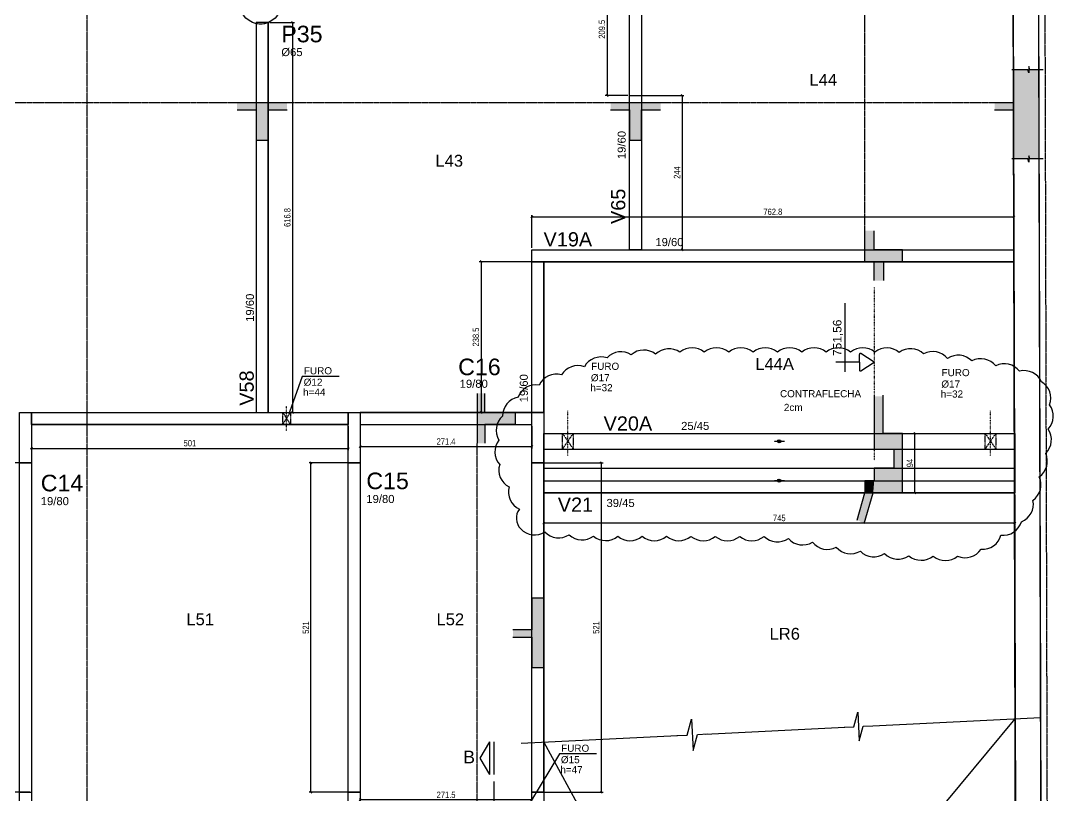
# Model space of a CAD drawing. Extents: x -1206 to 6684, y -2991 to 10691.
# Drawn here: x 2533 to 4167, y 6290 to 7516 of the extents above; entities that cross this region are included whole.
import ezdxf

# ---------------------------------------------------------------- set-up
doc = ezdxf.new("R2010")
doc.units = 0
for name, pattern in [('ESTILO_TQS_0003', [1, 0.5, -0.2, 0.1, -0.2]), ('ESTILO_TQS_0004', [2, 0.5, -0.4, 0.1, -0.4, 0.1, -0.5]), ('HIDDEN2', [0.1875, 0.125, -0.0625])]:
    doc.linetypes.add(name, pattern=pattern)
doc.layers.get('0').update_dxf_attribs({"color": 50})
for name, color, linetype in [('1', 3, 'Continuous'), ('200', 1, 'HIDDEN2'), ('204', 1, 'ESTILO_TQS_0003'), ('205', 1, 'ESTILO_TQS_0004'), ('210', 3, 'HIDDEN2'), ('212', 3, 'Continuous'), ('213', 3, 'Continuous'), ('220', 5, 'Continuous'), ('221', 1, 'Continuous'), ('222', 6, 'Continuous'), ('226', 4, 'Continuous'), ('231', 1, 'Continuous'), ('233', 6, 'Continuous'), ('250', 1, 'Continuous'), ('253', 253, 'Continuous'), ('COTA', 241, 'Continuous')]:
    doc.layers.add(name, color=color, linetype=linetype)
doc.styles.add('COTA TECNICA-50', font='techl___.ttf', dxfattribs={"height": 10})
doc.styles.get("Standard").update_dxf_attribs({"font": 'arial.ttf'})
doc.dimstyles.new('COTA PAINEL-50', dxfattribs={"dimtxt": 10, "dimasz": 3, "dimexe": 3, "dimexo": 3, "dimgap": 3, "dimtad": 1, "dimdec": 1, "dimzin": 9, "dimdsep": 46, "dimtxsty": 'COTA TECNICA-50', "dimblk1": 'OBLIQUE', "dimblk2": 'OBLIQUE', "dimsah": 1, "dimcen": 0.9, "dimclrd": 4, "dimclre": 4, "dimclrt": 240, "dimadec": 1, "dimazin": 3, "dimtfac": 1, "dimtdec": 1, "dimtmove": 0, "dimatfit": 3, "dimfxl": 1, "dimtolj": 1, "dimtzin": 12, "dimarcsym": 0})

# ---------------------------------------------------------------- blocks, each defined once
blk = doc.blocks.new('LINCOR', base_point=(1375407.232582, 453114.358858))
blk.add_lwpolyline([(1375407.232582, 453114.358858), (1375407.565916, 453114.358858), (1375407.732582, 453114.858858), (1375407.732582, 453113.858858), (1375407.899249, 453114.358858), (1375408.232582, 453114.358858)])
blk = doc.blocks.new('FERCOR')
blk.add_circle((0, 0), 1)
blk = doc.blocks.new('_Oblique')
at = {"color": 0, "linetype": 'ByBlock', "lineweight": -2}
blk.add_line((-0.5, -0.5), (0.5, 0.5), dxfattribs=at)
blk = doc.blocks.new('*D279')
at = {"layer": 'COTA', "color": 4, "lineweight": -2, "transparency": 16777216}
for p, q in [((3341.5, 7156.3), (3341.5, 7208.1)), ((4104.3, 7156.3), (4104.3, 7208.1)), ((3341.5, 7205.1), (4104.3, 7205.1))]:
    blk.add_line(p, q, dxfattribs=at)
at = {"layer": 'Defpoints', "color": 0, "transparency": 16777216}
for p in [(4104.3, 7205.1), (3341.5, 7153.3), (4104.3, 7153.3)]:
    blk.add_point(p, dxfattribs=at)
at = {"layer": 'COTA', "color": 4, "lineweight": -2, "transparency": 16777216, "xscale": 3, "yscale": 3, "zscale": 3, "rotation": 180}
blk.add_blockref('_Oblique', (3341.5, 7205.1), dxfattribs=at)
at = {"layer": 'COTA', "color": 4, "lineweight": -2, "transparency": 16777216, "xscale": 3, "yscale": 3, "zscale": 3}
blk.add_blockref('_Oblique', (4104.3, 7205.1), dxfattribs=at)
at = {"layer": 'COTA', "color": 240, "transparency": 16777216, "insert": (3722.9, 7213.2), "char_height": 10, "attachment_point": 5, "style": 'COTA TECNICA-50'}
blk.add_mtext('\\A1;762.8', dxfattribs=at)
blk = doc.blocks.new('*D277')
at = {"layer": 'COTA', "color": 4, "lineweight": -2, "transparency": 16777216}
for p, q in [((2550.1, 6873.8), (2550.1, 6835.8)), ((3051.1, 6873.8), (3051.1, 6835.8)), ((2550.1, 6838.8), (3051.1, 6838.8))]:
    blk.add_line(p, q, dxfattribs=at)
at = {"layer": 'Defpoints', "color": 0, "transparency": 16777216}
for p in [(2550.1, 6876.8), (3051.1, 6876.8), (3051.1, 6838.8)]:
    blk.add_point(p, dxfattribs=at)
at = {"layer": 'COTA', "color": 4, "lineweight": -2, "transparency": 16777216, "xscale": 3, "yscale": 3, "zscale": 3, "rotation": 180}
blk.add_blockref('_Oblique', (2550.1, 6838.8), dxfattribs=at)
at = {"layer": 'COTA', "color": 4, "lineweight": -2, "transparency": 16777216, "xscale": 3, "yscale": 3, "zscale": 3}
blk.add_blockref('_Oblique', (3051.1, 6838.8), dxfattribs=at)
at = {"layer": 'COTA', "color": 240, "transparency": 16777216, "insert": (2800.6, 6846.9), "char_height": 10, "attachment_point": 5, "style": 'COTA TECNICA-50'}
blk.add_mtext('\\A1;501', dxfattribs=at)
blk = doc.blocks.new('*D278')
at = {"layer": 'COTA', "color": 4, "lineweight": -2, "transparency": 16777216}
for p, q in [((3070.1, 6873.8), (3070.1, 6838.6)), ((3341.5, 6873.8), (3341.5, 6838.6)), ((3070.1, 6841.6), (3341.5, 6841.6))]:
    blk.add_line(p, q, dxfattribs=at)
at = {"layer": 'Defpoints', "color": 0, "transparency": 16777216}
for p in [(3070.1, 6876.8), (3341.5, 6876.8), (3341.5, 6841.6)]:
    blk.add_point(p, dxfattribs=at)
at = {"layer": 'COTA', "color": 4, "lineweight": -2, "transparency": 16777216, "xscale": 3, "yscale": 3, "zscale": 3, "rotation": 180}
blk.add_blockref('_Oblique', (3070.1, 6841.6), dxfattribs=at)
at = {"layer": 'COTA', "color": 4, "lineweight": -2, "transparency": 16777216, "xscale": 3, "yscale": 3, "zscale": 3}
blk.add_blockref('_Oblique', (3341.5, 6841.6), dxfattribs=at)
at = {"layer": 'COTA', "color": 240, "transparency": 16777216, "insert": (3205.8, 6849.7), "char_height": 10, "attachment_point": 5, "style": 'COTA TECNICA-50'}
blk.add_mtext('\\A1;271.4', dxfattribs=at)
blk = doc.blocks.new('*D271')
at = {"layer": 'COTA', "color": 4, "lineweight": -2, "transparency": 16777216}
for p, q in [((3070.1, 6231.8), (3070.1, 6285.4)), ((3341.6, 6282.4), (3070.1, 6282.4)), ((3341.6, 6231.8), (3341.6, 6285.4))]:
    blk.add_line(p, q, dxfattribs=at)
at = {"layer": 'Defpoints', "color": 0, "transparency": 16777216}
for p in [(3070.1, 6282.4), (3070.1, 6228.8), (3341.6, 6228.8)]:
    blk.add_point(p, dxfattribs=at)
at = {"layer": 'COTA', "color": 4, "lineweight": -2, "transparency": 16777216, "xscale": 3, "yscale": 3, "zscale": 3, "rotation": 180}
blk.add_blockref('_Oblique', (3070.1, 6282.4), dxfattribs=at)
at = {"layer": 'COTA', "color": 4, "lineweight": -2, "transparency": 16777216, "xscale": 3, "yscale": 3, "zscale": 3}
blk.add_blockref('_Oblique', (3341.6, 6282.4), dxfattribs=at)
at = {"layer": 'COTA', "color": 240, "transparency": 16777216, "insert": (3205.9, 6290.5), "char_height": 10, "attachment_point": 5, "style": 'COTA TECNICA-50'}
blk.add_mtext('\\A1;271.5', dxfattribs=at)
blk = doc.blocks.new('*D249')
at = {"layer": '1', "color": 4, "lineweight": -2, "transparency": 16777216}
for p, q in [((2547.1, 6815.8), (2497.7, 6815.8)), ((2500.7, 6815.8), (2500.7, 6294.8)), ((2547.1, 6294.8), (2497.7, 6294.8))]:
    blk.add_line(p, q, dxfattribs=at)
at = {"layer": 'Defpoints', "color": 0, "transparency": 16777216}
for p in [(2550.1, 6815.8), (2500.7, 6294.8), (2550.1, 6294.8)]:
    blk.add_point(p, dxfattribs=at)
at = {"layer": '1', "color": 4, "lineweight": -2, "transparency": 16777216, "xscale": 3, "yscale": 3, "zscale": 3}
for p, rotation in [((2500.7, 6815.8), 90), ((2500.7, 6294.8), 270)]:
    blk.add_blockref('_Oblique', p, dxfattribs=dict(at, rotation=rotation))
at = {"layer": '1', "color": 240, "transparency": 16777216, "insert": (2492.6, 6555.3), "char_height": 10, "attachment_point": 5, "rotation": 90, "style": 'COTA TECNICA-50'}
blk.add_mtext('\\A1;521', dxfattribs=at)
blk = doc.blocks.new('*D247')
at = {"layer": 'COTA', "color": 4, "lineweight": -2, "transparency": 16777216}
for p, q in [((3067.1, 6815.8), (2989.1, 6815.8)), ((2992.1, 6294.8), (2992.1, 6815.8)), ((3067.1, 6294.8), (2989.1, 6294.8))]:
    blk.add_line(p, q, dxfattribs=at)
at = {"layer": 'Defpoints', "color": 0, "transparency": 16777216}
for p in [(2992.1, 6815.8), (3070.1, 6815.8), (3070.1, 6294.8)]:
    blk.add_point(p, dxfattribs=at)
at = {"layer": 'COTA', "color": 4, "lineweight": -2, "transparency": 16777216, "xscale": 3, "yscale": 3, "zscale": 3}
for p, rotation in [((2992.1, 6815.8), 90), ((2992.1, 6294.8), 270)]:
    blk.add_blockref('_Oblique', p, dxfattribs=dict(at, rotation=rotation))
at = {"layer": 'COTA', "color": 240, "transparency": 16777216, "insert": (2984, 6555.3), "char_height": 10, "attachment_point": 5, "rotation": 90, "style": 'COTA TECNICA-50'}
blk.add_mtext('\\A1;521', dxfattribs=at)
blk = doc.blocks.new('*D244')
at = {"layer": 'COTA', "color": 4, "lineweight": -2, "transparency": 16777216}
for p, q in [((3493.3, 7606.8), (3457.6, 7606.8)), ((3460.6, 7606.8), (3460.6, 7397.3)), ((3493.3, 7397.3), (3457.6, 7397.3))]:
    blk.add_line(p, q, dxfattribs=at)
at = {"layer": 'Defpoints', "color": 0, "transparency": 16777216}
for p in [(3496.3, 7606.8), (3460.6, 7397.3), (3496.3, 7397.3)]:
    blk.add_point(p, dxfattribs=at)
at = {"layer": 'COTA', "color": 4, "lineweight": -2, "transparency": 16777216, "xscale": 3, "yscale": 3, "zscale": 3}
for p, rotation in [((3460.6, 7606.8), 90), ((3460.6, 7397.3), 270)]:
    blk.add_blockref('_Oblique', p, dxfattribs=dict(at, rotation=rotation))
at = {"layer": 'COTA', "color": 240, "transparency": 16777216, "insert": (3452.5, 7502.1), "char_height": 10, "attachment_point": 5, "rotation": 90, "style": 'COTA TECNICA-50'}
blk.add_mtext('\\A1;209.5', dxfattribs=at)
blk = doc.blocks.new('*D282')
at = {"layer": 'COTA', "color": 4, "lineweight": -2, "transparency": 16777216}
for p, q in [((3499.3, 7397.3), (3582.3, 7397.3)), ((3579.3, 7397.3), (3579.3, 7153.3)), ((3499.3, 7153.3), (3582.3, 7153.3))]:
    blk.add_line(p, q, dxfattribs=at)
at = {"layer": 'Defpoints', "color": 0, "transparency": 16777216}
for p in [(3496.3, 7397.3), (3496.3, 7153.3), (3579.3, 7153.3)]:
    blk.add_point(p, dxfattribs=at)
at = {"layer": 'COTA', "color": 4, "lineweight": -2, "transparency": 16777216, "xscale": 3, "yscale": 3, "zscale": 3}
for p, rotation in [((3579.3, 7397.3), 90), ((3579.3, 7153.3), 270)]:
    blk.add_blockref('_Oblique', p, dxfattribs=dict(at, rotation=rotation))
at = {"layer": 'COTA', "color": 240, "transparency": 16777216, "insert": (3571.3, 7275.3), "char_height": 10, "attachment_point": 5, "rotation": 90, "style": 'COTA TECNICA-50'}
blk.add_mtext('\\A1;244', dxfattribs=at)
blk = doc.blocks.new('*D310')
at = {"layer": 'COTA', "color": 4, "lineweight": -2, "transparency": 16777216}
for p, q in [((3344.6, 6815.8), (3454.5, 6815.8)), ((3451.5, 6815.8), (3451.5, 6294.8)), ((3344.6, 6294.8), (3454.5, 6294.8))]:
    blk.add_line(p, q, dxfattribs=at)
at = {"layer": 'Defpoints', "color": 0, "transparency": 16777216}
for p in [(3341.6, 6815.8), (3341.6, 6294.8), (3451.5, 6294.8)]:
    blk.add_point(p, dxfattribs=at)
at = {"layer": 'COTA', "color": 4, "lineweight": -2, "transparency": 16777216, "xscale": 3, "yscale": 3, "zscale": 3}
for p, rotation in [((3451.5, 6815.8), 90), ((3451.5, 6294.8), 270)]:
    blk.add_blockref('_Oblique', p, dxfattribs=dict(at, rotation=rotation))
at = {"layer": 'COTA', "color": 240, "transparency": 16777216, "insert": (3443.4, 6555.3), "char_height": 10, "attachment_point": 5, "rotation": 90, "style": 'COTA TECNICA-50'}
blk.add_mtext('\\A1;521', dxfattribs=at)
blk = doc.blocks.new('*D318')
at = {"layer": 'COTA', "color": 4, "lineweight": -2, "transparency": 16777216}
for p, q in [((3357.5, 7134.3), (3258.4, 7134.3)), ((3261.4, 7134.3), (3261.4, 6895.8)), ((3357.5, 6895.8), (3258.4, 6895.8))]:
    blk.add_line(p, q, dxfattribs=at)
at = {"layer": 'Defpoints', "color": 0, "transparency": 16777216}
for p in [(3360.5, 7134.3), (3261.4, 6895.8), (3360.5, 6895.8)]:
    blk.add_point(p, dxfattribs=at)
at = {"layer": 'COTA', "color": 4, "lineweight": -2, "transparency": 16777216, "xscale": 3, "yscale": 3, "zscale": 3}
for p, rotation in [((3261.4, 7134.3), 90), ((3261.4, 6895.8), 270)]:
    blk.add_blockref('_Oblique', p, dxfattribs=dict(at, rotation=rotation))
at = {"layer": 'COTA', "color": 240, "transparency": 16777216, "insert": (3253.1, 7015), "char_height": 10, "attachment_point": 5, "rotation": 90, "style": 'COTA TECNICA-50'}
blk.add_mtext('\\A1;238.5', dxfattribs=at)
blk = doc.blocks.new('*D378')
at = {"layer": 'COTA', "color": 4, "lineweight": -2, "transparency": 16777216}
for p, q in [((3931.3, 6862.5), (3950.8, 6862.5)), ((3947.8, 6768.5), (3947.8, 6862.5)), ((3931.3, 6768.5), (3950.8, 6768.5))]:
    blk.add_line(p, q, dxfattribs=at)
at = {"layer": 'Defpoints', "color": 0, "transparency": 16777216}
for p in [(3928.3, 6862.5), (3947.8, 6862.5), (3928.3, 6768.5)]:
    blk.add_point(p, dxfattribs=at)
at = {"layer": 'COTA', "color": 4, "lineweight": -2, "transparency": 16777216, "xscale": 3, "yscale": 3, "zscale": 3}
for p, rotation in [((3947.8, 6862.5), 90), ((3947.8, 6768.5), 270)]:
    blk.add_blockref('_Oblique', p, dxfattribs=dict(at, rotation=rotation))
at = {"layer": 'COTA', "color": 240, "transparency": 16777216, "insert": (3939.7, 6815.5), "char_height": 10, "attachment_point": 5, "rotation": 90, "style": 'COTA TECNICA-50'}
blk.add_mtext('\\A1;94', dxfattribs=at)
blk = doc.blocks.new('*D379')
at = {"layer": 'COTA', "color": 4, "lineweight": -2, "transparency": 16777216}
for p, q in [((3360.6, 6765.5), (3360.6, 6717.5)), ((4105.6, 6765.5), (4105.6, 6717.5)), ((4105.6, 6720.5), (3360.6, 6720.5))]:
    blk.add_line(p, q, dxfattribs=at)
at = {"layer": 'Defpoints', "color": 0, "transparency": 16777216}
for p in [(3360.6, 6768.5), (4105.6, 6768.5), (3360.6, 6720.5)]:
    blk.add_point(p, dxfattribs=at)
at = {"layer": 'COTA', "color": 4, "lineweight": -2, "transparency": 16777216, "xscale": 3, "yscale": 3, "zscale": 3, "rotation": 180}
blk.add_blockref('_Oblique', (3360.6, 6720.5), dxfattribs=at)
at = {"layer": 'COTA', "color": 4, "lineweight": -2, "transparency": 16777216, "xscale": 3, "yscale": 3, "zscale": 3}
blk.add_blockref('_Oblique', (4105.6, 6720.5), dxfattribs=at)
at = {"layer": 'COTA', "color": 240, "transparency": 16777216, "insert": (3733.1, 6728.6), "char_height": 10, "attachment_point": 5, "style": 'COTA TECNICA-50'}
blk.add_mtext('\\A1;745', dxfattribs=at)
blk = doc.blocks.new('*D537')
at = {"color": 4, "lineweight": -2, "transparency": 16777216}
for p, q in [((2927.3, 7512.6), (2965.9, 7512.6)), ((2962.9, 7512.6), (2962.9, 6895.8)), ((2927.3, 6895.8), (2965.9, 6895.8))]:
    blk.add_line(p, q, dxfattribs=at)
at = {"layer": 'Defpoints', "color": 0, "transparency": 16777216}
for p in [(2924.3, 7512.6), (2924.3, 6895.8), (2962.9, 6895.8)]:
    blk.add_point(p, dxfattribs=at)
at = {"color": 4, "lineweight": -2, "transparency": 16777216, "xscale": 3, "yscale": 3, "zscale": 3}
for p, rotation in [((2962.9, 7512.6), 90), ((2962.9, 6895.8), 270)]:
    blk.add_blockref('_Oblique', p, dxfattribs=dict(at, rotation=rotation))
at = {"color": 240, "transparency": 16777216, "insert": (2954.8, 7204.2), "char_height": 10, "attachment_point": 5, "rotation": 90, "style": 'COTA TECNICA-50'}
blk.add_mtext('\\A1;616.8', dxfattribs=at)

msp = doc.modelspace()

# ---------------------------------------------------------------- linework, layer by layer
for p, q in [((3281.677, 6374.6), (3281.677, 6322.639)), ((3281.677, 6311.559), (3281.677, 6259.598))]:
    msp.add_line(p, q)
for points in [[(2924.306, 7512.595), (2905.306, 7512.595), (2905.306, 6895.798), (2924.306, 6895.798)], [(3496.305, 7397.301), (3515.305, 7397.301), (3515.305, 7153.298), (3496.305, 7153.298)], [(3341.519, 7153.298), (4104.307, 7153.298), (4104.307, 7134.298), (3341.519, 7134.298)], [(3341.519, 7134.298), (3360.519, 7134.298), (3360.519, 6895.798), (3341.519, 6895.798)], [(3051.12, 6876.798), (2550.12, 6876.798), (2550.12, 6895.798), (3051.12, 6895.798)], [(3070.12, 6876.798), (3341.62, 6876.798), (3341.62, 6895.798), (3070.12, 6895.798)], [(3360.62, 6862.498), (4105.618, 6862.498), (4105.618, 6768.462), (3360.62, 6768.462)], [(2531.12, 6815.798), (2550.12, 6815.798), (2550.12, 5931.762), (2531.12, 5931.762)], [(3051.12, 6815.798), (3070.12, 6815.798), (3070.12, 6294.801), (3051.12, 6294.801)], [(3341.62, 6815.798), (3360.62, 6815.798), (3360.62, 6294.801), (3341.62, 6294.801)]]:
    msp.add_lwpolyline(points, close=True)
at = {"layer": '1'}
for p, q in [((3515.305, 7606.801), (3515.305, 7397.301)), ((3496.305, 7397.301), (3496.305, 7533.298)), ((2905.306, 7511.061), (2905.306, 6895.798)), ((2924.306, 7512.595), (2924.306, 6895.798))]:
    msp.add_line(p, q, dxfattribs=at)
at = {"layer": '1', "color": 4}
for p, q in [((3496.305, 7153.298), (3496.305, 7397.301)), ((3515.305, 7397.301), (3515.305, 7153.298)), ((3341.519, 6895.798), (3341.519, 7153.298)), ((3341.519, 7153.298), (3496.305, 7153.298)), ((3515.305, 7153.298), (4104.307, 7153.298)), ((3360.519, 6895.798), (3360.519, 7134.298)), ((3360.519, 7134.298), (3546.324, 7134.298)), ((3515.305, 7134.298), (4104.307, 7134.298)), ((2550.119, 6895.798), (2905.306, 6895.798)), ((2924.306, 6895.798), (3051.12, 6895.798)), ((3070.12, 6895.798), (3341.519, 6895.798)), ((2550.119, 6876.798), (3051.12, 6876.798)), ((3070.12, 6876.798), (3341.519, 6876.798)), ((3360.62, 6862.498), (4105.618, 6862.498)), ((3360.62, 6837.498), (4105.618, 6837.498)), ((2550.12, 6815.798), (2550.12, 6294.801)), ((3051.12, 6294.801), (3051.12, 6815.798)), ((3070.12, 6815.798), (3070.12, 6294.801)), ((3341.62, 6294.801), (3341.62, 6815.798)), ((3360.62, 6294.801), (3360.62, 6815.798)), ((3360.62, 6807.498), (4105.618, 6807.498)), ((3360.62, 6787.462), (4105.618, 6787.462)), ((3360.62, 6768.462), (4105.618, 6768.462))]:
    msp.add_line(p, q, dxfattribs=at)
msp.add_lwpolyline([(2905.306, 7511.061), (2905.306, 6895.798), (2924.306, 6895.798), (2924.306, 7512.595, -0.14992519), (2905.306, 7511.061, -1.17563904)], format="xyb", dxfattribs=at)
at = {"layer": '200'}
for p, q in [((2947.495, 6876.798), (2959.495, 6895.798)), ((2947.495, 6895.798), (2959.495, 6876.798)), ((3390.121, 6837.715), (3407.121, 6862.498)), ((3390.121, 6862.498), (3407.121, 6837.715)), ((4058.834, 6837.715), (4075.834, 6862.498)), ((4058.834, 6862.498), (4075.834, 6837.715))]:
    msp.add_line(p, q, dxfattribs=at)
at = {"layer": '204'}
for p, q in [((2638.305, 4527.81), (2638.305, 10527.057)), ((3868.281, 7134.298), (3868.281, 10374.785)), ((2114.305, 7386.403), (2875.306, 7386.403)), ((2954.306, 7386.403), (3466.305, 7386.403)), ((3545.305, 7386.403), (4073.52, 7386.403)), ((3255.12, 6214.801), (3255.12, 6846.804)), ((3724.795, 6850.023), (3741.729, 6850.023)), ((3724.795, 6787.785), (3741.729, 6787.785))]:
    msp.add_line(p, q, dxfattribs=at)
msp.add_lwpolyline([(-842.575, 5258.773), (-854.551, 10464.785), (4145.396, 10464.785), (4159.405, 5258.773)], dxfattribs=at)
at = {"layer": '205'}
for p, q in [((3883.281, 7093.19), (3883.281, 6820.166)), ((2953.495, 6866.798), (2953.495, 6905.798)), ((3398.621, 6827.715), (3398.621, 6898.498)), ((4067.334, 6827.715), (4067.334, 6898.498))]:
    msp.add_line(p, q, dxfattribs=at)
at = {"layer": '210'}
for p, q in [((2947.495, 6876.798), (2947.495, 6895.798)), ((2959.495, 6895.798), (2959.495, 6876.798)), ((3390.121, 6837.715), (3390.121, 6862.498)), ((3407.121, 6862.498), (3407.121, 6837.715)), ((4058.834, 6837.715), (4058.834, 6862.498)), ((4075.834, 6862.498), (4075.834, 6837.715))]:
    msp.add_line(p, q, dxfattribs=at)
at = {"layer": '220'}
for p, q in [((4135.423, 10454.785), (4147.645, 5912.735)), ((4095.531, 10414.785), (4107.537, 5952.762)), ((2875.306, 7386.403), (2954.306, 7386.403)), ((3466.305, 7386.403), (3545.305, 7386.403)), ((4073.694, 7386.403), (4103.683, 7386.403)), ((4073.694, 7374.403), (4103.715, 7374.403)), ((3255.12, 6925.798), (3255.12, 6846.804)), ((3267.12, 6895.798), (3267.12, 6925.798)), ((3883.281, 6922.866), (3883.281, 6837.498)), ((3897.281, 6862.498), (3897.281, 6922.866)), ((3267.12, 6895.798), (3315.12, 6895.798)), ((3315.221, 6895.798), (3315.221, 6876.798)), ((3315.12, 6876.798), (3267.12, 6876.798)), ((3267.12, 6876.798), (3267.12, 6846.804)), ((3928.281, 6862.498), (3897.281, 6862.498)), ((3928.281, 6808.498), (3928.281, 6862.498)), ((3883.281, 6837.498), (3914.281, 6837.498)), ((3914.281, 6837.498), (3914.281, 6807.498)), ((3914.281, 6807.498), (3883.281, 6807.498)), ((3883.281, 6807.498), (3883.281, 6787.462)), ((3928.281, 6787.462), (3928.281, 6808.498)), ((3928.281, 6808.498), (3928.281, 6808.498)), ((3883.281, 6787.462), (3868.281, 6787.462)), ((3868.281, 6787.462), (3868.281, 6768.462)), ((3883.281, 6787.462), (3883.281, 6787.462)), ((3883.281, 6787.462), (3883.281, 6787.462)), ((3928.281, 6768.462), (3928.281, 6787.462)), ((3928.281, 6787.462), (3928.281, 6787.462)), ((3856.548, 6725.359), (3868.281, 6768.462)), ((3867.244, 6719.917), (3881.745, 6768.462)), ((3881.745, 6768.462), (3928.281, 6768.462)), ((3341.62, 6601.833), (3341.62, 6601.833))]:
    msp.add_line(p, q, dxfattribs=at)
for points in [[(4147.645, 5912.762), (4002.608, 5912.762), (4002.639, 5223.762), (3731.636, 5223.762), (3731.636, 4623.762), (2966.636, 4623.762), (2966.636, 5471.762), (2831.636, 5471.762), (2831.636, 5891.762), (-637.036, 5891.762), (-641.695, 7606.798), (-641.695, 10454.785), (4135.423, 10454.785), (4147.645, 5912.735)], [(3691.636, 4663.762), (3691.636, 5263.762), (3962.637, 5263.762), (3962.606, 5952.762), (4107.537, 5952.762), (4095.531, 10414.785), (-601.695, 10414.785), (-601.695, 7606.852), (-597.145, 5931.762), (2871.636, 5931.762), (2871.636, 5511.762), (3006.636, 5511.762), (3006.636, 4663.762), (3115.851, 4663.762)], [(2875.306, 7374.403), (2875.306, 7374.403), (2905.306, 7374.403), (2905.306, 7326.403), (2924.306, 7326.403), (2924.306, 7374.403), (2954.306, 7374.403)], [(3466.305, 7374.403), (3466.305, 7374.403), (3496.305, 7374.403), (3496.305, 7326.403), (3515.305, 7326.403), (3515.305, 7374.403), (3545.305, 7374.403)], [(3883.281, 7104.286), (3883.281, 7134.298), (3868.281, 7134.298), (3868.281, 7153.298), (3868.281, 7183.333)], [(3898.281, 7104.286), (3898.281, 7134.298), (3928.281, 7134.298), (3928.281, 7153.298), (3882.966, 7153.298), (3882.966, 7183.333)], [(3311.649, 6539.833), (3341.62, 6539.833), (3341.62, 6491.833), (3360.62, 6491.833), (3360.62, 6601.833), (3341.62, 6601.833), (3341.62, 6551.833), (3311.649, 6551.833)]]:
    msp.add_lwpolyline(points, dxfattribs=at)
at = {"layer": '221'}
for p, q in [((3360.62, 5511.762), (4106.304, 6410.948)), ((3881.171, 6399.764), (4146.299, 6412.935)), ((3616.043, 6386.592), (3836.645, 6397.551)), ((3324.959, 6372.131), (3572.065, 6384.407)), ((3360.62, 6373.903), (3962.636, 5263.762))]:
    msp.add_line(p, q, dxfattribs=at)
for points in [[(4150.734, 7438.107), (4129.421, 7438.107), (4127.75, 7443.12), (4127.75, 7433.094), (4126.079, 7438.107), (4101.014, 7438.107)], [(4150.734, 7296.83), (4129.421, 7296.83), (4127.75, 7301.843), (4127.75, 7291.817), (4126.079, 7296.83), (4101.014, 7296.83)]]:
    msp.add_lwpolyline(points, dxfattribs=at)
at = {"layer": '221', "color": 1, "linetype": 'Continuous'}
for centre, radius, start, end in [((3518.655, 6964.461), 30, 51.184747, 131.184747), ((3558.525, 6966.476), 30, 54.60191, 134.60191), ((3595.186, 6967.949), 30, 50, 130), ((3633.753, 6967.949), 30, 50, 130), ((3672.32, 6967.949), 30, 49.999998, 129.999998), ((3710.888, 6967.949), 30, 49.999988, 129.999988), ((3749.455, 6967.949), 30, 49.999939, 129.999939), ((3788.022, 6967.949), 30, 49.999769, 129.999769), ((3826.589, 6967.949), 30, 49.999262, 129.999262), ((3865.154, 6967.946), 30, 49.992924, 129.992924), ((3903.623, 6967.859), 30, 49.748167, 129.748167), ((3940.74, 6966.558), 30, 46.234127, 126.234127), ((3451.076, 6953.495), 30, 71.339445, 151.339445), ((3482.839, 6961.701), 30, 57.629972, 137.629972), ((3976.179, 6962.064), 30, 39.31372, 119.31372), ((4016.284, 6956.281), 30, 44.274704, 124.274704), ((4051.896, 6950.761), 30, 38.102729, 118.102729), ((3414.169, 6939.812), 30, 69.34544, 149.34544), ((4089.419, 6942.695), 30, 37.635809, 117.635809), ((4120.426, 6931.904), 30, 23.985439, 103.985439), ((3380.408, 6926.182), 30, 74.625252, 154.625252), ((4132.672, 6918.213), 30, 339.638887, 59.638887), ((3348.173, 6909.479), 30, 80.155453, 160.155453), ((3325.274, 6890.139), 30, 100.213447, 180.213447), ((4136.691, 6889.918), 30, 316.528656, 36.528656), ((3315.169, 6867.573), 30, 131.542281, 211.542281), ((4133.64, 6852.431), 30, 314.166091, 34.166091), ((3313.126, 6833.263), 30, 141.643367, 221.643367), ((4127.254, 6818.447), 30, 304.549418, 24.549418), ((3319.344, 6804.388), 30, 162.66205, 242.66205), ((4117.138, 6780.932), 30, 305.268466, 25.268466), ((3334.554, 6770.007), 30, 165.066509, 245.066509), ((4105.06, 6750.469), 30, 291.476287, 11.476287), ((3341.698, 6728.28), 24.548, 143.727316, 223.727316), ((4087.339, 6731.271), 30, 263.104722, 343.104722), ((3345.944, 6731.724), 30, 222.874874, 302.874874), ((3383.988, 6727.181), 30, 223.504798, 303.504798), ((3421.075, 6724.043), 30, 226.823756, 306.823756), ((3458.52, 6722.857), 30, 229.548466, 309.548466), ((3496.951, 6722.668), 30, 229.886374, 309.886374), ((3535.499, 6722.607), 30, 229.934503, 309.934503), ((3574.053, 6722.574), 30, 229.967299, 309.967299), ((3612.609, 6722.562), 30, 229.996375, 309.996375), ((3651.174, 6722.561), 30, 229.99992, 309.99992), ((3689.742, 6722.561), 30, 229.999985, 309.999985), ((3730.304, 6720.727), 30, 224.822785, 304.822785), ((4054.707, 6709.056), 30, 265.388192, 345.388192), ((3769.92, 6715.96), 30, 221.454285, 301.454285), ((3809.262, 6708.777), 30, 217.851287, 297.851287), ((3845.946, 6701.903), 30, 220.922675, 300.922675), ((3882.847, 6697.105), 30, 224.261201, 304.261201), ((3920.945, 6693.529), 30, 225.012676, 305.012676), ((3957.795, 6691.637), 30, 229.111061, 309.111061), ((3996.04, 6691.31), 30, 229.908826, 309.908826), ((4027.323, 6695.778), 30, 246.347339, 326.347339)]:
    msp.add_arc(centre, radius, start, end, dxfattribs=at)
at = {"layer": '222'}
for points in [[(2531.12, 6815.798), (2531.12, 6895.798), (2550.12, 6895.798), (2550.12, 6815.798), (2531.12, 6815.798)], [(3051.12, 6815.798), (3051.12, 6895.798), (3070.12, 6895.798), (3070.12, 6815.798), (3051.12, 6815.798)], [(3341.62, 6815.798), (3341.62, 6895.798), (3360.62, 6895.798), (3360.62, 6815.798), (3341.62, 6815.798)], [(2531.12, 6214.801), (2531.12, 6294.801), (2550.12, 6294.801), (2550.12, 6214.801), (2531.12, 6214.801)], [(3051.12, 6214.801), (3051.12, 6294.801), (3070.12, 6294.801), (3070.12, 6214.801), (3051.12, 6214.801)], [(3341.62, 6214.801), (3341.62, 6294.801), (3360.62, 6294.801), (3360.62, 6214.801), (3341.62, 6214.801)]]:
    msp.add_lwpolyline(points, dxfattribs=at)
msp.add_circle((2912.305, 7542.798), 32.5, dxfattribs=at)
at = {"layer": '226'}
for p, q in [((3274.52, 6374.6), (3259.52, 6348.62)), ((3274.52, 6374.6), (3274.52, 6322.639)), ((3259.52, 6348.62), (3274.52, 6322.639))]:
    msp.add_line(p, q, dxfattribs=at)
at = {"layer": '231'}
for p, q in [((3837.297, 6960.177), (3837.297, 7068.828)), ((3859.796, 6975.186), (3859.796, 6987.588)), ((3883.281, 6975.177), (3861.89, 6988.739)), ((3859.796, 6975.177), (3822.297, 6975.177)), ((3859.797, 6975.167), (3859.797, 6962.766)), ((3861.891, 6961.614), (3883.281, 6975.177))]:
    msp.add_line(p, q, dxfattribs=at)
for centre, start, end in [((3861.16, 6987.588), 57.627716, 180), ((3861.161, 6962.766), 180, 302.376968)]:
    msp.add_arc(centre, 1.364, start, end, dxfattribs=at)
at = {"layer": '250'}
for points in [[(3036.761, 6952.553), (2978.433, 6952.553), (2958.034, 6895.977)], [(3443.72, 6355.113), (3385.392, 6355.113), (3309.12, 6228.813)]]:
    msp.add_lwpolyline(points, dxfattribs=at)
at = {"layer": '253'}
for points in [[(4103.545, 7438.107), (4103.683, 7386.403), (4126.079, 7438.107)], [(4103.683, 7386.403), (4103.715, 7374.403), (4126.079, 7438.107)], [(4103.715, 7374.403), (4103.921, 7296.83), (4126.079, 7438.107)], [(4103.921, 7296.83), (4126.079, 7296.83), (4126.079, 7438.107)], [(4127.75, 7291.817), (4126.079, 7438.107), (4126.079, 7296.83)], [(4127.75, 7301.843), (4126.079, 7438.107), (4127.75, 7291.817)], [(4127.75, 7301.843), (4127.75, 7433.094), (4126.079, 7438.107)], [(4129.421, 7438.107), (4127.75, 7443.12), (4129.421, 7296.83)], [(4129.421, 7296.83), (4127.75, 7443.12), (4127.75, 7433.094)], [(4143.921, 7438.107), (4129.421, 7438.107), (4143.921, 7296.83)], [(4143.921, 7296.83), (4129.421, 7438.107), (4129.421, 7296.83)], [(4143.921, 7296.83), (4143.921, 7438.107), (4143.921, 7296.83)], [(4129.421, 7296.83), (4127.75, 7433.094), (4127.75, 7301.843)], [(2875.306, 7374.403), (2875.306, 7386.403), (2954.306, 7386.403)], [(2875.306, 7374.403), (2954.306, 7386.403), (2905.306, 7374.403)], [(2924.306, 7374.403), (2905.306, 7374.403), (2954.306, 7386.403)], [(2924.306, 7374.403), (2954.306, 7386.403), (2954.306, 7374.403)], [(3466.305, 7374.403), (3466.305, 7386.403), (3545.305, 7386.403)], [(3466.305, 7374.403), (3545.305, 7386.403), (3496.305, 7374.403)], [(3515.305, 7374.403), (3496.305, 7374.403), (3545.305, 7386.403)], [(3515.305, 7374.403), (3545.305, 7386.403), (3545.305, 7374.403)], [(4073.694, 7374.403), (4103.715, 7374.403), (4073.694, 7386.403)], [(4103.715, 7374.403), (4103.683, 7386.403), (4073.694, 7386.403)], [(2924.306, 7374.403), (2924.306, 7326.403), (2905.306, 7326.403)], [(2924.306, 7374.403), (2905.306, 7326.403), (2905.306, 7374.403)], [(3515.305, 7374.403), (3515.305, 7326.403), (3496.305, 7326.403)], [(3515.305, 7374.403), (3496.305, 7326.403), (3496.305, 7374.403)], [(3882.966, 7183.333), (3868.281, 7183.333), (3882.966, 7153.298)], [(3868.281, 7183.333), (3883.281, 7134.298), (3882.966, 7153.298)], [(3868.281, 7183.333), (3868.281, 7134.298), (3883.281, 7134.298)], [(3868.281, 7183.333), (3882.966, 7183.333), (3882.966, 7183.333)], [(3882.966, 7153.298), (3883.281, 7134.298), (3928.281, 7153.298)], [(3883.281, 7134.298), (3898.281, 7134.298), (3928.281, 7153.298)], [(3928.281, 7153.298), (3898.281, 7134.298), (3928.281, 7134.298)], [(3883.281, 7104.286), (3898.281, 7104.286), (3883.281, 7134.298)], [(3898.281, 7104.286), (3898.281, 7134.298), (3883.281, 7134.298)], [(3267.12, 6925.798), (3267.12, 6846.804), (3255.12, 6846.804)], [(3255.12, 6846.804), (3255.12, 6925.798), (3267.12, 6925.798)], [(3267.12, 6895.798), (3267.12, 6876.798), (3267.12, 6925.798)], [(3267.12, 6876.798), (3267.12, 6846.804), (3267.12, 6925.798)], [(3883.281, 6921.339), (3897.281, 6921.339), (3883.281, 6837.498)], [(3897.281, 6921.339), (3897.281, 6862.498), (3883.281, 6837.498)], [(3315.12, 6895.798), (3315.12, 6876.798), (3267.12, 6895.798)], [(3315.12, 6876.798), (3267.12, 6876.798), (3267.12, 6895.798)], [(3883.281, 6837.498), (3897.281, 6862.498), (3914.281, 6837.498)], [(3897.281, 6862.498), (3928.281, 6862.498), (3914.281, 6837.498)], [(3914.281, 6837.498), (3928.281, 6862.498), (3914.281, 6807.498)], [(3928.281, 6862.498), (3928.281, 6768.462), (3914.281, 6807.498)], [(3914.281, 6807.498), (3928.281, 6768.462), (3883.281, 6787.462)], [(3883.281, 6787.462), (3883.281, 6807.498), (3914.281, 6807.498)], [(3883.281, 6787.462), (3881.745, 6768.462), (3868.281, 6768.462)], [(3868.281, 6768.462), (3868.281, 6787.462), (3883.281, 6787.462)], [(3928.281, 6768.462), (3881.745, 6768.462), (3883.281, 6787.462)], [(3868.281, 6768.462), (3867.244, 6719.917), (3856.548, 6725.359)], [(3881.745, 6768.462), (3867.244, 6719.917), (3868.281, 6768.462)], [(3341.62, 6551.833), (3341.62, 6601.833), (3360.62, 6601.833)], [(3341.62, 6551.833), (3360.62, 6601.833), (3341.62, 6491.833)], [(3341.62, 6491.833), (3360.62, 6601.833), (3360.62, 6491.833)], [(3341.62, 6551.833), (3341.62, 6539.833), (3311.649, 6539.833)], [(3341.62, 6551.833), (3311.649, 6539.833), (3311.649, 6551.833)], [(3341.62, 6551.833), (3341.62, 6491.833), (3341.62, 6539.833)]]:
    msp.add_solid(points, dxfattribs=at)
at = {"layer": 'COTA'}
msp.add_line((3496.305, 7397.301), (3515.305, 7397.301), dxfattribs=at)

# ---------------------------------------------------------------- block references
at = {"layer": '221', "rotation": 2.844121}
for p, xscale, yscale in [((3835.594, 6397.499), 45.63264699999996, 45.63264699999996), ((3570.773, 6384.343), 49.426278, 49.426278)]:
    msp.add_blockref('LINCOR', p, dxfattribs=dict(at, xscale=xscale, yscale=yscale))
at = {"layer": '222', "xscale": 2.5, "yscale": 2.5}
for p in [(3733.01, 6849.998), (3733.01, 6787.732)]:
    msp.add_blockref('FERCOR', p, dxfattribs=at)

# ---------------------------------------------------------------- texts
msp.add_text('751,56', height=13.5, rotation=90).set_placement((3831.431, 6984.92))
for s, p in [('FURO', (2980.952, 6956.038)), ('FURO', (3435.37, 6963.109)), ('FURO', (3989.818, 6953.092)), ('%%c12', (2980.602, 6937.973)), ('%%c17', (3435.019, 6945.044)), ('%%c17', (3989.467, 6935.027)), ('h=44', (2979.651, 6922.166)), ('h=32', (3434.068, 6929.237)), ('h=32', (3988.516, 6919.219)), ('FURO', (3387.912, 6358.598)), ('%%c15', (3387.562, 6340.533)), ('h=47', (3386.61, 6324.726))]:
    msp.add_text(s, height=11.25).set_placement(p)
at = {"layer": '212'}
for p in [(3490.092, 7296.599), (2901.957, 7039.081), (3335.242, 6911.684)]:
    msp.add_text('19/60', height=12.75, rotation=90, dxfattribs=at).set_placement(p)
for s, height, p in [('19/60', 12.75, (3536.994, 7158.92)), ('CONTRAFLECHA ', 11.25, (3734.204, 6919.711)), ('2cm', 11.25, (3740.378, 6898.036)), ('25/45', 12.75, (3577.792, 6867.975)), ('39/45', 12.75, (3459.751, 6746.046))]:
    msp.add_text(s, height=height, dxfattribs=at).set_placement(p)
at = {"layer": '213'}
for s, p in [('%%c65', (2945.255, 7459.629)), ('19/80', (3227.401, 6934.7)), ('19/80', (3079.732, 6752.376)), ('19/80', (2564.614, 6748.945))]:
    msp.add_text(s, height=12.75, dxfattribs=at).set_placement(p)
at = {"layer": '220'}
for s, p in [('P35', (2945.255, 7481.496)), ('C16', (3225.059, 6954.63)), ('C14', (2564.614, 6770.812)), ('C15', (3079.732, 6774.243))]:
    msp.add_text(s, height=26.25, dxfattribs=at).set_placement(p)
at = {"layer": '226'}
for s, p in [('L44', (3780.743, 7412.813)), ('L43', (3189.112, 7284.697)), ('L44A', (3695.116, 6963.018)), ('L51', (2795.039, 6558.873)), ('L52', (3190.75, 6558.873)), ('LR6', (3717.694, 6535.995))]:
    msp.add_text(s, height=18.75, dxfattribs=at).set_placement(p)
at = {"layer": '233'}
for s, p in [('V65', (3489.462, 7193.94)), ('V58', (2901.613, 6906.259))]:
    msp.add_text(s, height=22.5, rotation=90, dxfattribs=at).set_placement(p)
for s, height, p in [('V19A', 22.5, (3360.112, 7158.422)), ('V20A', 22.5, (3455.124, 6866.977)), ('V21', 22.5, (3382.638, 6738.492)), ('B', 20.025, (3233.052, 6340.317))]:
    msp.add_text(s, height=height, dxfattribs=at).set_placement(p)

# ---------------------------------------------------------------- dimensions: what is measured, and where the dimension line sits
dim = msp.add_linear_dim(base=(2962.927, 6895.798), p1=(2924.306, 7512.595), p2=(2924.306, 6895.798), angle=90, dimstyle='COTA PAINEL-50')
dim.commit()
dim.dimension.update_dxf_attribs({"geometry": '*D537', "text_midpoint": (2954.802, 7204.196)})
at = {"layer": '1', "color": 4}
dim = msp.add_linear_dim(base=(2500.706, 6294.801), p1=(2550.12, 6815.798), p2=(2550.12, 6294.801), angle=90, dimstyle='COTA PAINEL-50', dxfattribs=at)
dim.commit()
dim.dimension.update_dxf_attribs({"geometry": '*D249', "text_midpoint": (2492.596, 6555.299)})
at = {"layer": 'COTA'}
for base, p1, p2, picture, middle in [((3460.615, 7397.301), (3496.305, 7606.801), (3496.305, 7397.301), '*D244', (3452.476, 7502.051)), ((3579.343, 7153.298), (3496.305, 7397.301), (3496.305, 7153.298), '*D282', (3571.27, 7275.299)), ((3261.354, 6895.798), (3360.519, 7134.298), (3360.519, 6895.798), '*D318', (3253.113, 7015.048)), ((3947.778, 6862.498), (3928.281, 6768.462), (3928.281, 6862.498), '*D378', (3939.676, 6815.48)), ((2992.124, 6815.798), (3070.12, 6294.801), (3070.12, 6815.798), '*D247', (2984.014, 6555.299)), ((3451.51, 6294.801), (3341.62, 6815.798), (3341.62, 6294.801), '*D310', (3443.4, 6555.3))]:
    dim = msp.add_linear_dim(base=base, p1=p1, p2=p2, angle=90, dimstyle='COTA PAINEL-50', dxfattribs=at)
    dim.commit()
    dim.dimension.update_dxf_attribs({"geometry": picture, "text_midpoint": middle})
for base, p1, p2, picture, middle in [((4104.307, 7205.121), (3341.519, 7153.298), (4104.307, 7153.298), '*D279', (3722.913, 7213.245)), ((3051.12, 6838.792), (2550.119, 6876.798), (3051.12, 6876.798), '*D277', (2800.62, 6846.902)), ((3341.519, 6841.579), (3070.12, 6876.798), (3341.519, 6876.798), '*D278', (3205.82, 6849.652)), ((3360.62, 6720.519), (4105.618, 6768.462), (3360.62, 6768.462), '*D379', (3733.119, 6728.629)), ((3070.12, 6282.426), (3341.62, 6228.801), (3070.12, 6228.801), '*D271', (3205.87, 6290.536))]:
    dim = msp.add_linear_dim(base=base, p1=p1, p2=p2, dimstyle='COTA PAINEL-50', dxfattribs=at)
    dim.commit()
    dim.dimension.update_dxf_attribs({"geometry": picture, "text_midpoint": middle})

doc.saveas('drawing.dxf')
